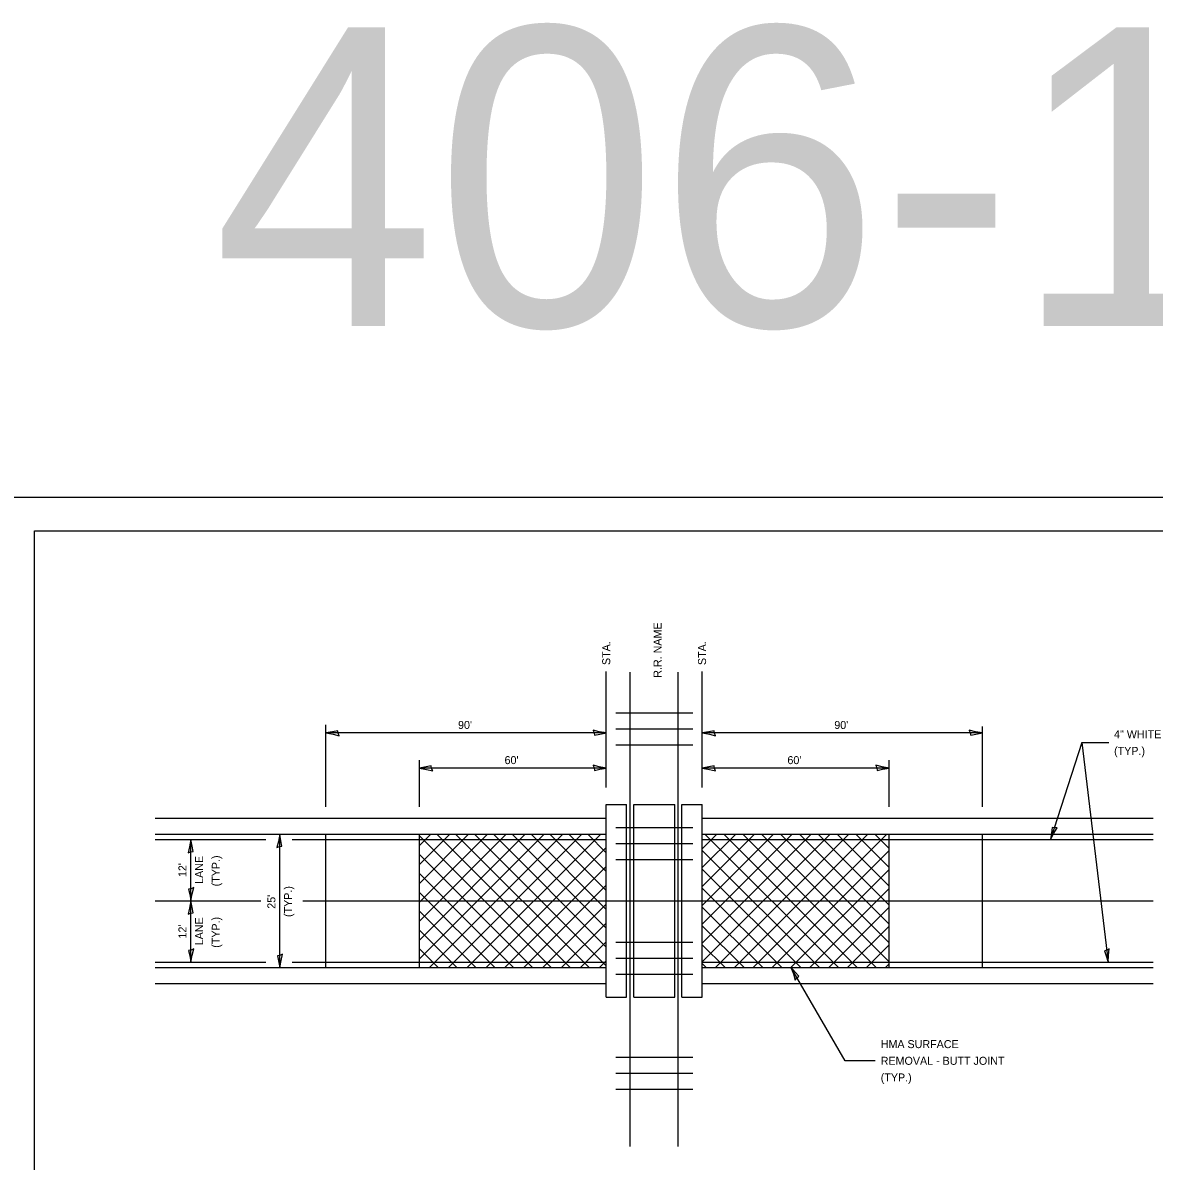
# Model space of a CAD drawing. Extents: x 1875357 to 1890680, y 2257528 to 2269761.
# Drawn here: x 1887349 to 1888196, y 2268243 to 2269096 of the extents above; entities that cross this region are included whole.
import ezdxf

# ---------------------------------------------------------------- set-up
doc = ezdxf.new("R2010")
doc.units = 0
for name, color, linetype in [('Design_PR_Roadway Dimensions', 7, 'Continuous'), ('Level 2', 7, 'Continuous'), ('Level 23', 7, 'Continuous'), ('Level 27', 7, 'Continuous'), ('Level 28', 7, 'Continuous'), ('Level 29', 7, 'Continuous'), ('Level 38', 7, 'Continuous'), ('Level 43', 7, 'Continuous'), ('Level 54', 7, 'Continuous'), ('Level 9', 7, 'Continuous'), ('Removal_Items', 7, 'Continuous'), ('Sheets_50 Reference Boundary', 7, 'Continuous'), ('Sheets_General Details', 7, 'Continuous'), ('Sheets_Printer Plotting Border', 7, 'Continuous')]:
    doc.layers.add(name, color=color, linetype=linetype)

msp = doc.modelspace()

# ---------------------------------------------------------------- linework, layer by layer
at = {"layer": 'Level 2'}
for p, q in [((1887447.93, 2268438.26), (1887527.05, 2268438.26)), ((1887558.52, 2268438.26), (1888195.7, 2268438.26))]:
    msp.add_line(p, q, dxfattribs=at)
at = {"layer": 'Level 27'}
for p, q in [((1887447.93, 2268488.26), (1887785.81, 2268488.26)), ((1887857.81, 2268488.26), (1888195.7, 2268488.26)), ((1887447.93, 2268388.26), (1887785.81, 2268388.26)), ((1887857.81, 2268388.26), (1888195.7, 2268388.26))]:
    msp.add_line(p, q, dxfattribs=at)
at = {"layer": 'Level 28'}
for p, q in [((1887447.93, 2268500.26), (1887785.81, 2268500.26)), ((1887857.81, 2268500.26), (1888195.7, 2268500.26)), ((1887447.93, 2268376.26), (1887785.81, 2268376.26)), ((1887857.81, 2268376.26), (1888195.7, 2268376.26))]:
    msp.add_line(p, q, dxfattribs=at)
at = {"layer": 'Level 29'}
for p, q in [((1887575.81, 2268388.26), (1887575.81, 2268488.26)), ((1888067.81, 2268388.26), (1888067.81, 2268488.26))]:
    msp.add_line(p, q, dxfattribs=at)
at = {"layer": 'Level 38'}
for p, q in [((1887803.81, 2268254.18), (1887803.81, 2268609.83)), ((1887839.81, 2268254.18), (1887839.81, 2268609.83)), ((1887793.01, 2268579.26), (1887850.61, 2268579.26)), ((1887793.01, 2268567.26), (1887850.61, 2268567.26)), ((1887793.01, 2268555.26), (1887850.61, 2268555.26)), ((1887785.81, 2268366.26), (1887785.81, 2268510.45)), ((1887785.81, 2268510.45), (1887801.11, 2268510.45)), ((1887801.11, 2268366.26), (1887801.11, 2268510.45)), ((1887806.51, 2268366.26), (1887806.51, 2268510.45)), ((1887806.51, 2268510.45), (1887837.11, 2268510.45)), ((1887837.11, 2268366.26), (1887837.11, 2268510.45)), ((1887842.51, 2268366.26), (1887842.51, 2268510.45)), ((1887842.51, 2268510.45), (1887857.81, 2268510.45)), ((1887857.81, 2268366.26), (1887857.81, 2268510.45)), ((1887793.01, 2268493.26), (1887850.61, 2268493.26)), ((1887793.01, 2268481.26), (1887850.61, 2268481.26)), ((1887793.01, 2268469.26), (1887850.61, 2268469.26)), ((1887793.01, 2268407.26), (1887850.61, 2268407.26)), ((1887793.01, 2268395.26), (1887850.61, 2268395.26)), ((1887793.01, 2268383.26), (1887850.61, 2268383.26)), ((1887785.81, 2268366.26), (1887801.11, 2268366.26)), ((1887806.51, 2268366.26), (1887837.11, 2268366.26)), ((1887842.51, 2268366.26), (1887857.81, 2268366.26)), ((1887793.01, 2268321.26), (1887850.61, 2268321.26)), ((1887793.01, 2268309.26), (1887850.61, 2268309.26)), ((1887793.01, 2268297.26), (1887850.61, 2268297.26))]:
    msp.add_line(p, q, dxfattribs=at)
at = {"layer": 'Level 43'}
for p, q in [((1887785.81, 2268523.38), (1887785.81, 2268610.32)), ((1887857.81, 2268523.38), (1887857.81, 2268610.32)), ((1887575.81, 2268508.9), (1887575.81, 2268570.13)), ((1887785.94, 2268564.13), (1887575.81, 2268564.13)), ((1888067.81, 2268564.13), (1887857.81, 2268564.13)), ((1888067.81, 2268508.9), (1888067.81, 2268569.04)), ((1888142.22, 2268557.07), (1888118.75, 2268484.26)), ((1888142.22, 2268557.07), (1888162.4, 2268557.07)), ((1888142.22, 2268557.07), (1888161.86, 2268392.26)), ((1887645.81, 2268508.9), (1887645.81, 2268543.73)), ((1887785.94, 2268537.8), (1887645.81, 2268537.8)), ((1887997.81, 2268537.8), (1887857.81, 2268537.8)), ((1887997.81, 2268508.9), (1887997.81, 2268543.73)), ((1887541.17, 2268388.26), (1887541.17, 2268488.26)), ((1887474.6, 2268438.26), (1887474.6, 2268484.26)), ((1887474.6, 2268392.26), (1887474.6, 2268438.26)), ((1887964.96, 2268318.31), (1887924.19, 2268388.7)), ((1887987.34, 2268318.31), (1887964.96, 2268318.31))]:
    msp.add_line(p, q, dxfattribs=at)
for points in [[(1887585.81, 2268562.04), (1887585, 2268563.96), (1887584.68, 2268565.8), (1887580.81, 2268565), (1887575.81, 2268564.13), (1887581.15, 2268563.16)], [(1887775.94, 2268566.22), (1887776.76, 2268564.3), (1887777.07, 2268562.46), (1887780.94, 2268563.27), (1887785.94, 2268564.13), (1887780.61, 2268565.1)], [(1887867.81, 2268562.04), (1887867, 2268563.96), (1887866.68, 2268565.8), (1887862.81, 2268565), (1887857.81, 2268564.13), (1887863.15, 2268563.16)], [(1888057.81, 2268566.22), (1888058.63, 2268564.3), (1888058.94, 2268562.46), (1888062.81, 2268563.27), (1888067.81, 2268564.13), (1888062.48, 2268565.1)], [(1887655.81, 2268535.71), (1887655, 2268537.63), (1887654.68, 2268539.47), (1887650.81, 2268538.67), (1887645.81, 2268537.8), (1887651.15, 2268536.83)], [(1887775.94, 2268539.89), (1887776.76, 2268537.97), (1887777.07, 2268536.13), (1887780.94, 2268536.93), (1887785.94, 2268537.8), (1887780.61, 2268538.77)], [(1887867.81, 2268535.71), (1887867, 2268537.63), (1887866.68, 2268539.47), (1887862.81, 2268538.67), (1887857.81, 2268537.8), (1887863.15, 2268536.83)], [(1887987.81, 2268539.89), (1887988.63, 2268537.97), (1887988.94, 2268536.13), (1887992.81, 2268536.93), (1887997.81, 2268537.8), (1887992.48, 2268538.77)], [(1887539.08, 2268478.26), (1887541, 2268479.07), (1887542.84, 2268479.39), (1887542.04, 2268483.26), (1887541.17, 2268488.26), (1887540.2, 2268482.92)], [(1888123.81, 2268493.13), (1888121.73, 2268492.94), (1888119.88, 2268493.21), (1888119.46, 2268489.28), (1888118.75, 2268484.26), (1888121.31, 2268489.03)], [(1887472.5, 2268474.26), (1887474.42, 2268475.07), (1887476.27, 2268475.39), (1887475.46, 2268479.26), (1887474.59, 2268484.26), (1887473.62, 2268478.92)], [(1887476.69, 2268448.25), (1887474.76, 2268447.44), (1887472.92, 2268447.13), (1887473.73, 2268443.26), (1887474.59, 2268438.26), (1887475.56, 2268443.59)], [(1887472.5, 2268428.26), (1887474.42, 2268429.07), (1887476.27, 2268429.39), (1887475.46, 2268433.26), (1887474.59, 2268438.26), (1887473.62, 2268432.92)], [(1887476.69, 2268402.25), (1887474.76, 2268401.44), (1887472.92, 2268401.13), (1887473.73, 2268397.26), (1887474.59, 2268392.26), (1887475.56, 2268397.59)], [(1888162.75, 2268402.43), (1888160.94, 2268401.4), (1888159.15, 2268400.87), (1888160.4, 2268397.12), (1888161.86, 2268392.26), (1888162.19, 2268397.67)], [(1887543.26, 2268398.25), (1887541.34, 2268397.44), (1887539.5, 2268397.13), (1887540.31, 2268393.26), (1887541.17, 2268388.26), (1887542.14, 2268393.59)], [(1887927.39, 2268379), (1887928.65, 2268380.67), (1887930.08, 2268381.86), (1887927.45, 2268384.81), (1887924.19, 2268388.7), (1887926.02, 2268383.6)]]:
    msp.add_lwpolyline(points, close=True, dxfattribs=at)
at = {"layer": 'Level 54'}
for p, q in [((1887645.81, 2268388.26), (1887645.81, 2268488.26)), ((1887997.81, 2268388.26), (1887997.81, 2268488.26))]:
    msp.add_line(p, q, dxfattribs=at)
at = {"layer": 'Level 9'}
for p, q in [((1887447.93, 2268484.26), (1887530.68, 2268484.26)), ((1887550.45, 2268484.26), (1887785.81, 2268484.26)), ((1887857.81, 2268484.26), (1888195.7, 2268484.26)), ((1887447.93, 2268392.26), (1887530.68, 2268392.26)), ((1887550.45, 2268392.26), (1887785.81, 2268392.26)), ((1887857.81, 2268392.26), (1888195.7, 2268392.26))]:
    msp.add_line(p, q, dxfattribs=at)
at = {"layer": 'Removal_Items'}
for p, q in [((1887645.81, 2268394.84), (1887739.23, 2268488.26)), ((1887645.81, 2268408.98), (1887725.09, 2268488.26)), ((1887645.81, 2268423.12), (1887710.94, 2268488.26)), ((1887645.81, 2268437.27), (1887696.8, 2268488.26)), ((1887645.81, 2268451.41), (1887682.66, 2268488.26)), ((1887645.81, 2268465.55), (1887668.52, 2268488.26)), ((1887645.81, 2268479.69), (1887654.38, 2268488.26)), ((1887744.66, 2268388.26), (1887645.81, 2268487.1)), ((1887653.37, 2268388.26), (1887753.37, 2268488.26)), ((1887758.8, 2268388.26), (1887658.8, 2268488.26)), ((1887667.51, 2268388.26), (1887767.51, 2268488.26)), ((1887772.94, 2268388.26), (1887672.94, 2268488.26)), ((1887681.65, 2268388.26), (1887781.65, 2268488.26)), ((1887785.81, 2268389.53), (1887687.09, 2268488.26)), ((1887785.81, 2268403.67), (1887701.23, 2268488.26)), ((1887785.81, 2268417.81), (1887715.37, 2268488.26)), ((1887785.81, 2268431.96), (1887729.51, 2268488.26)), ((1887785.81, 2268446.1), (1887743.65, 2268488.26)), ((1887785.81, 2268460.24), (1887757.8, 2268488.26)), ((1887785.81, 2268474.38), (1887771.94, 2268488.26)), ((1887857.81, 2268392.54), (1887953.53, 2268488.26)), ((1887857.81, 2268406.68), (1887939.39, 2268488.26)), ((1887857.81, 2268420.82), (1887925.24, 2268488.26)), ((1887857.81, 2268434.96), (1887911.1, 2268488.26)), ((1887857.81, 2268449.11), (1887896.96, 2268488.26)), ((1887857.81, 2268463.25), (1887882.82, 2268488.26)), ((1887857.81, 2268477.39), (1887868.68, 2268488.26)), ((1887959.81, 2268388.26), (1887859.81, 2268488.26)), ((1887867.67, 2268388.26), (1887967.67, 2268488.26)), ((1887973.95, 2268388.26), (1887873.95, 2268488.26)), ((1887881.81, 2268388.26), (1887981.81, 2268488.26)), ((1887988.09, 2268388.26), (1887888.09, 2268488.26)), ((1887895.95, 2268388.26), (1887995.95, 2268488.26)), ((1887997.81, 2268392.68), (1887902.23, 2268488.26)), ((1887997.81, 2268406.82), (1887916.38, 2268488.26)), ((1887997.81, 2268420.96), (1887930.52, 2268488.26)), ((1887997.81, 2268435.1), (1887944.66, 2268488.26)), ((1887997.81, 2268449.25), (1887958.8, 2268488.26)), ((1887997.81, 2268463.39), (1887972.94, 2268488.26)), ((1887997.81, 2268477.53), (1887987.09, 2268488.26)), ((1887695.8, 2268388.26), (1887785.81, 2268478.27)), ((1887730.52, 2268388.26), (1887645.81, 2268472.96)), ((1887945.66, 2268388.26), (1887857.81, 2268476.11)), ((1887910.1, 2268388.26), (1887997.81, 2268475.97)), ((1887709.94, 2268388.26), (1887785.81, 2268464.13)), ((1887931.52, 2268388.26), (1887857.81, 2268461.97)), ((1887924.24, 2268388.26), (1887997.81, 2268461.83)), ((1887716.38, 2268388.26), (1887645.81, 2268458.82)), ((1887702.23, 2268388.26), (1887645.81, 2268444.68)), ((1887724.08, 2268388.26), (1887785.81, 2268449.99)), ((1887917.38, 2268388.26), (1887857.81, 2268447.82)), ((1887938.38, 2268388.26), (1887997.81, 2268447.69)), ((1887738.22, 2268388.26), (1887785.81, 2268435.84)), ((1887688.09, 2268388.26), (1887645.81, 2268430.53)), ((1887903.24, 2268388.26), (1887857.81, 2268433.68)), ((1887952.52, 2268388.26), (1887997.81, 2268433.54)), ((1887752.36, 2268388.26), (1887785.81, 2268421.7)), ((1887889.1, 2268388.26), (1887857.81, 2268419.54)), ((1887966.67, 2268388.26), (1887997.81, 2268419.4)), ((1887673.95, 2268388.26), (1887645.81, 2268416.39)), ((1887659.81, 2268388.26), (1887645.81, 2268402.25)), ((1887766.51, 2268388.26), (1887785.81, 2268407.56)), ((1887874.95, 2268388.26), (1887857.81, 2268405.4)), ((1887980.81, 2268388.26), (1887997.81, 2268405.26)), ((1887780.65, 2268388.26), (1887785.81, 2268393.42)), ((1887860.81, 2268388.26), (1887857.81, 2268391.26)), ((1887994.95, 2268388.26), (1887997.81, 2268391.12))]:
    msp.add_line(p, q, dxfattribs=at)
at = {"layer": 'Sheets_50 Reference Boundary'}
msp.add_lwpolyline([(1887357.4, 2268715.69), (1888932.4, 2268715.69), (1888932.4, 2267715.7), (1887357.4, 2267715.7)], close=True, dxfattribs=at)
at = {"layer": 'Sheets_General Details'}
msp.add_line((1888957.4, 2268740.7), (1887257.4, 2268740.7), dxfattribs=at)
msp.add_lwpolyline([(1887357.4, 2268715.7), (1888932.4, 2268715.7), (1888932.4, 2267665.7), (1887357.4, 2267665.7)], close=True, dxfattribs=at)
at = {"layer": 'Sheets_Printer Plotting Border'}
msp.add_lwpolyline([(1887257.4, 2267640.7), (1888957.4, 2267640.7), (1888957.4, 2268740.7), (1887257.4, 2268740.7)], close=True, dxfattribs=at)

# ---------------------------------------------------------------- texts
at = {"layer": 'Design_PR_Roadway Dimensions'}
for s, p in [('R.R. NAME', (1887827.27, 2268605.52)), ('STA.', (1887788.81, 2268615.03)), ('STA.', (1887860.62, 2268615.03))]:
    msp.add_text(s, height=6, rotation=90, dxfattribs=at).set_placement(p)
for s, p in [("90'", (1887674.78, 2268567.13)), ("90'", (1887956.72, 2268567.13)), ('4" WHITE STRIPE', (1888166.34, 2268560.22)), ('(TYP.)', (1888166.34, 2268547.72)), ("60'", (1887709.64, 2268540.8)), ("60'", (1887921.58, 2268540.8))]:
    msp.add_text(s, height=6, dxfattribs=at).set_placement(p)
at = {"layer": 'Level 23'}
for s, p in [('LANE', (1887483.79, 2268451.06)), ('(TYP.)', (1887496.29, 2268449.19)), ("12'", (1887471.29, 2268456.13)), ('(TYP.)', (1887550.42, 2268426.21)), ("25'", (1887537.92, 2268432.4)), ('LANE', (1887483.79, 2268405)), ('(TYP.)', (1887496.29, 2268403.13)), ("12'", (1887471.29, 2268410.08))]:
    msp.add_text(s, height=6, rotation=90, dxfattribs=at).set_placement(p)
for s, p in [('HMA SURFACE', (1887991.5, 2268327.96)), ('REMOVAL - BUTT JOINT', (1887991.5, 2268315.46)), ('(TYP.)', (1887991.5, 2268302.96))]:
    msp.add_text(s, height=6, dxfattribs=at).set_placement(p)
at = {"layer": 'Sheets_General Details'}
msp.add_text('406-12', height=224, dxfattribs=at).set_placement((1887491.2, 2268869.04))

doc.saveas('drawing.dxf')
